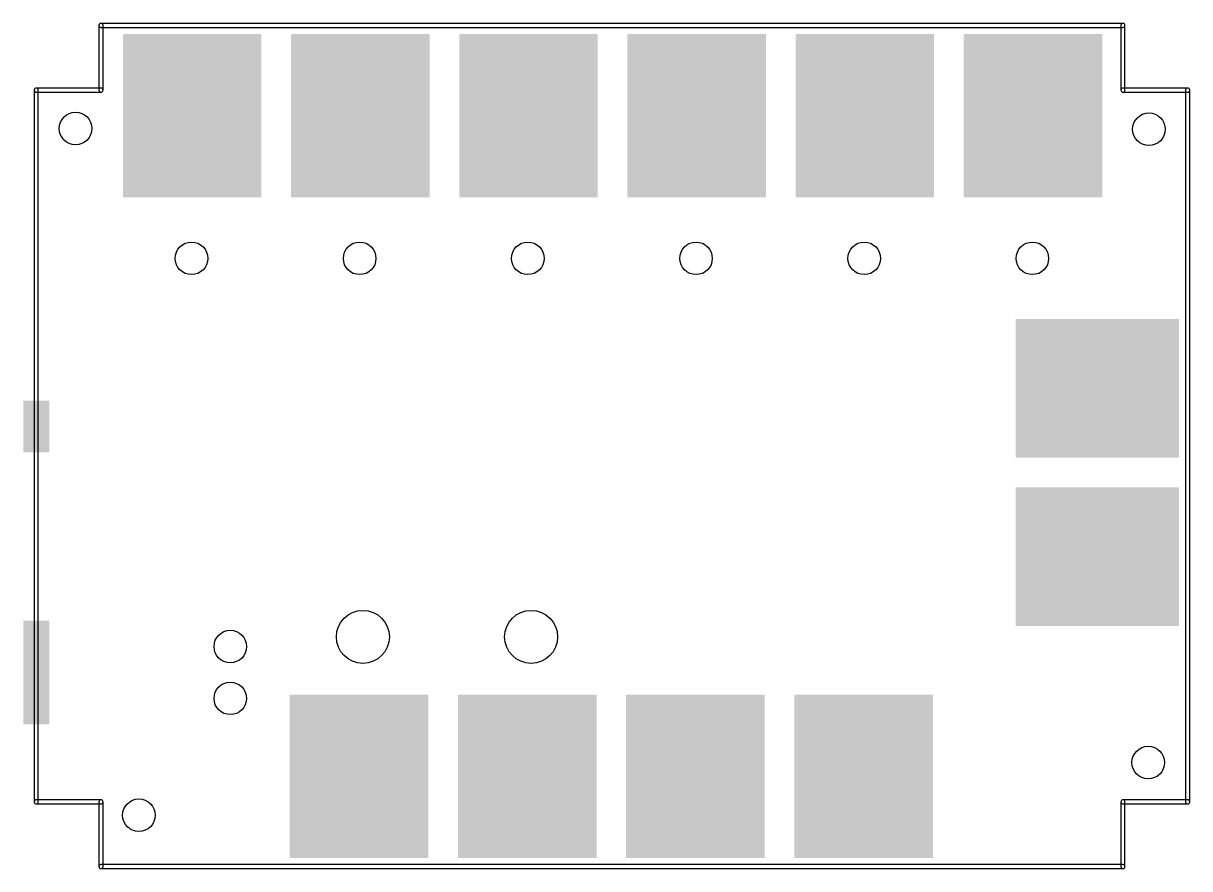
# Model space of a CAD drawing. Extents: x -3 to 112, y 0 to 83.
import ezdxf

# ---------------------------------------------------------------- set-up
doc = ezdxf.new("R2010")
doc.units = 0
doc.layers.add('150', color=6, linetype='CONTINUOUS')

# ---------------------------------------------------------------- blocks, each defined once
blk = doc.blocks.new('RECT')
blk.add_solid([(-0.5, -0.5), (0.5, -0.5), (-0.5, 0.5), (0.5, 0.5)])

msp = doc.modelspace()

# ---------------------------------------------------------------- linework, layer by layer
at = {"layer": '150'}
for points in [[(5.2832, 76.2), (5.2832, 82.55, 1), (4.8768, 82.55), (4.8768, 76.2, 1)], [(5.08, 82.3468), (105.41, 82.3468, 1), (105.41, 82.7532), (5.08, 82.7532, 1)], [(105.2068, 82.55), (105.2068, 76.2, 1), (105.6132, 76.2), (105.6132, 82.55, 1)], [(-1.27, 75.9968), (5.08, 75.9968, 1), (5.08, 76.4032), (-1.27, 76.4032, 1)], [(-1.0668, 6.35), (-1.0668, 76.2, 1), (-1.4732, 76.2), (-1.4732, 6.35, 1)], [(105.41, 75.9968), (111.76, 75.9968, 1), (111.76, 76.4032), (105.41, 76.4032, 1)], [(111.5568, 76.2), (111.5568, 6.35, 1), (111.9632, 6.35), (111.9632, 76.2, 1)], [(5.08, 6.5532), (-1.27, 6.5532, 1), (-1.27, 6.1468), (5.08, 6.1468, 1)], [(5.2832, 0), (5.2832, 6.35, 1), (4.8768, 6.35), (4.8768, 0, 1)], [(111.76, 6.5532), (105.41, 6.5532, 1), (105.41, 6.1468), (111.76, 6.1468, 1)], [(105.2068, 6.35), (105.2068, 0, 1), (105.6132, 0), (105.6132, 6.35, 1)], [(105.41, 0.2032), (5.08, 0.2032, 1), (5.08, -0.2032), (105.41, -0.2032, 1)]]:
    msp.add_lwpolyline(points, format="xyb", close=True, dxfattribs=at)
for centre, radius in [((2.5861, 72.4329), 1.6), ((107.9655, 72.3541), 1.6), ((13.97, 59.69), 1.6), ((30.48, 59.69), 1.6), ((46.99, 59.69), 1.6), ((63.5, 59.69), 1.6), ((80.01, 59.69), 1.6), ((96.52, 59.69), 1.6), ((30.7975, 22.5425), 2.6), ((47.3075, 22.5425), 2.6), ((17.78, 21.59), 1.6), ((17.78, 16.51), 1.6), ((107.8948, 10.2051), 1.6), ((8.8057, 5.0403), 1.6)]:
    msp.add_circle(centre, radius, dxfattribs=at)

# ---------------------------------------------------------------- block references
at = {"layer": '150', "xscale": 16.02, "yscale": 13.6}
for p, rotation in [((14.0293, 73.6872), 270), ((30.5393, 73.6872), 270), ((47.0493, 73.6872), 270), ((63.5593, 73.6872), 270), ((80.0693, 73.6872), 270), ((96.5793, 73.6872), 270), ((102.8972, 46.9307), 180), ((102.8972, 30.4207), 180), ((30.4207, 8.8628), 90), ((46.9307, 8.8628), 90), ((63.4407, 8.8628), 90), ((79.9507, 8.8628), 90)]:
    msp.add_blockref('RECT', p, dxfattribs=dict(at, rotation=rotation))
at = {"layer": '150', "xscale": 2.54}
for p, yscale in [((-1.27, 43.18), 5.08), ((-1.27, 19.05), 10.16)]:
    msp.add_blockref('RECT', p, dxfattribs=dict(at, yscale=yscale))

doc.saveas('drawing.dxf')
